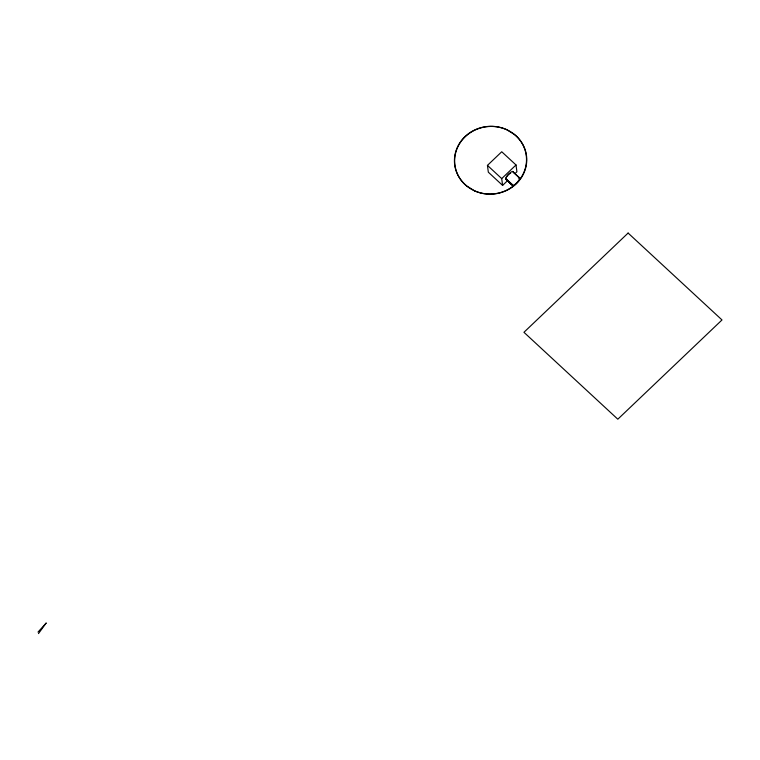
<?xml version="1.0" encoding="UTF-8"?>
<svg xmlns="http://www.w3.org/2000/svg" width="760" height="760" viewBox="0 0 760 760"><rect width="100%" height="100%" fill="white"/><g stroke="black" fill="none" stroke-linecap="round" stroke-linejoin="round"><path stroke-width="1.14" d="M506.55 179.341A5.225 1.434 -47.2 0 1 505.951 177.897L506.407 177.013A5.225 1.434 -47.2 0 1 510.72 172.33A5.225 1.434 -47.2 0 1 513.105 172.244L519.536 177.716M38.484 633.593L46.132 623.058M38 632.082L46.103 623.153M507.651 180.585L502.597 185.402L488.328 172.188L487.445 165.386L501.742 151.762L516.021 164.968L516.904 171.769L515.223 173.375M502.597 185.402L501.714 178.6L516.021 164.968M505.761 179.113L512.506 185.345L505.723 178.619L512.515 184.861A5.225 1.273 -47.4 0 0 517.512 182.02A5.225 1.273 -47.4 0 0 518.396 178.059M512.744 185.573L506.036 179.36L513.218 185.535L508.089 180.766M487.445 165.386L501.714 178.6M519.764 178.429L512.791 171.494M506.407 178.78A3.629 0.997 -47.2 0 1 505.951 177.897M506.407 177.013A3.629 0.997 -47.2 0 1 510.663 173.318M628.111 233.054L523.944 332.3L617.823 419.206L722 319.95L628.111 233.054M514.453 134.511L506.663 129.666A36.081 33.82 -7.4 0 0 454.442 159.771A36.081 33.82 -7.4 0 0 504.754 191.054A36.081 33.82 -7.4 0 0 514.434 134.53M474.515 190.817L466.726 185.972A36.09 33.829 -7.4 0 1 476.416 129.428A36.09 33.829 -7.4 0 1 526.746 160.73A36.09 33.829 -7.4 0 1 474.515 190.817"/></g></svg>
